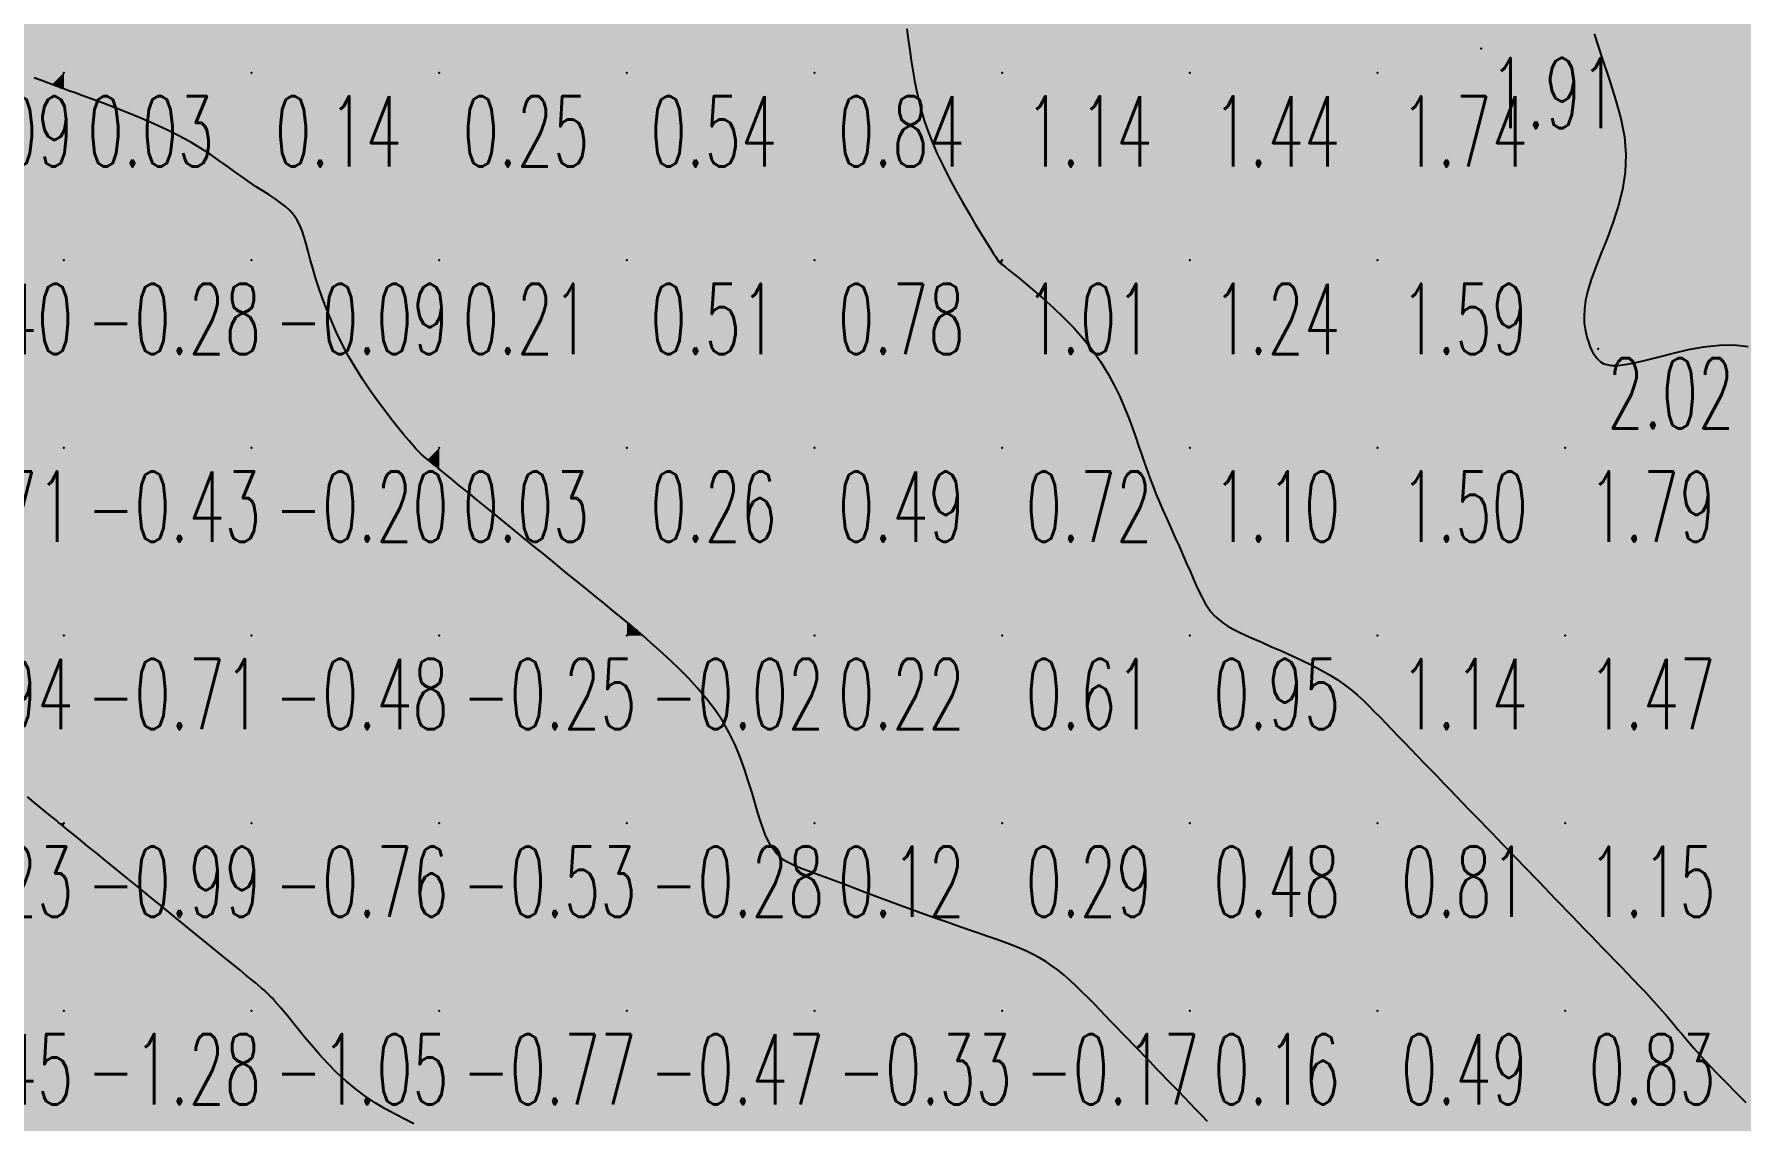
# Model space of a CAD drawing. Header units: millimetres. Extents: x 88261 to 90953, y 390274 to 392322.
# Drawn here: x 90588.7 to 90679.6, y 390471.4 to 390529.3 of the extents above; entities that cross this region are included whole.
import ezdxf
from ezdxf.enums import TextEntityAlignment as Align

# ---------------------------------------------------------------- set-up
doc = ezdxf.new("R2010")
doc.units = ezdxf.units.MM
doc.header["$LTSCALE"] = 25
doc.linetypes.add('DOT', pattern=[6.35, 0, -6.35])
for name, color, linetype in [('CN_01_00', 42, 'Continuous'), ('CN_03_00', 7, 'Continuous'), ('CN_04_00', 242, 'Continuous'), ('COTEAlt', 7, 'Continuous'), ('HSABLHUMIDE', 24, 'DOT'), ('TN_COLORIAGE', 7, 'Continuous'), ('TopoAlt', 7, 'Continuous'), ('TOPOJIS', 7, 'Continuous')]:
    doc.layers.add(name, color=color, linetype=linetype)
doc.styles.add('Romans 1.0', font='Romans.shx', dxfattribs={"width": 0.99, "height": 1})
doc.styles.add('Simplex 1.0', font='Simplex.shx', dxfattribs={"width": 0.99, "height": 2.5})
doc.styles.get("Standard").update_dxf_attribs({"font": 'times.ttf'})

# ---------------------------------------------------------------- blocks, each defined once
blk = doc.blocks.new('TCPOINT')
at = {"color": 0}
blk.add_point((0, 0), dxfattribs=at)
at = {"layer": 'TopoAlt', "style": 'Romans 1.0', "width": 0.99}
blk.add_attdef('ALT', text='', height=200, dxfattribs=at).set_placement((0.5, -0.5), align=Align.TOP_LEFT)
blk = doc.blocks.new('COTE')
at = {"color": 0}
blk.add_point((0, 0), dxfattribs=at)
at = {"layer": 'COTEAlt'}
blk.add_attdef('ALT', text='', height=3.75, dxfattribs=at).set_placement((1.25, -1.25), align=Align.TOP_LEFT)

msp = doc.modelspace()

# ---------------------------------------------------------------- hatches: boundary and pattern name
at = {"layer": 'HSABLHUMIDE', "ltscale": 2}
h = msp.add_hatch(dxfattribs=at)
h.set_pattern_fill('AR-SAND', color=41, scale=0.05, style=0)
h.set_pattern_definition([(37.5, (-0.35, -2.46), (-0.080001565, 2.447066187), [0, -1.9304, 0, -2.159, 0, -2.06375]), (7.5, (-0.35, -2.46), (2.247616416, 3.584125503), [0, -1.0414, 0, -1.7399, 0, -0.66675]), (327.5, (-1.912, -2.46), (3.954961851, 0.007185923), [0, -0.635, 0, -2.286, 0, -2.9845]), (317.5, (-1.912, -2.46), (3.817782262, 1.114646616), [0, -0.3175, 0, -1.4986, 0, -1.7145])])
h.paths.add_polyline_path([(90808.314, 390673.907), (90810.252, 390699.667), (90815.684, 390741.548), (90824.92, 390770.915), (90815.719, 390817.438), (90807.046, 390826.385), (90800.869, 390832.466), (90771.533, 390842.197), (90760.378, 390842.978), (90754.31, 390848.427), (90743.777, 390853.256), (90735.927, 390857.505), (90724.713, 390864.349), (90715.757, 390870.178), (90708.417, 390875.874), (90700.276, 390881.053), (90683.168, 390899.741), (90679.292, 390902.113), (90675.872, 390906.583), (90650.249, 390917.239), (90650.249, 390882.239), (90650.249, 390864.98), (90650.249, 390847.239), (90650.249, 390817.239), (90650.249, 390792.239), (90650.249, 390737.239), (90650.249, 390712.239), (90650.249, 390677.239), (90650.249, 390647.239), (90650.249, 390622.239), (90650.249, 390590.218), (90650.249, 390589.373), (90650.249, 390567.239), (90650.249, 390527.239), (90660.249, 390527.239), (90660.249, 390507.239), (90670.249, 390507.239), (90670.249, 390497.239), (90680.249, 390497.239), (90680.249, 390487.239), (90690.249, 390487.239), (90690.249, 390477.239), (90700.249, 390477.239), (90700.249, 390467.239), (90730.249, 390477.239), (90700.249, 390467.239), (90710.249, 390467.239), (90740.249, 390477.239), (90710.249, 390467.239), (90710.249, 390457.239), (90747.205, 390431.83), (90764.532, 390419.608), (90781.97, 390396.196), (90798.133, 390389.258), (90804.014, 390373.083), (90822.036, 390361.385), (90841.42, 390350.17), (90852.829, 390318.921), (90866.45, 390300.494), (90904.86, 390280.828), (90909.948, 390275.279), (90952.149, 390275.279), (90952.138, 390296.428), (90920.973, 390330.089), (90897.785, 390348.264), (90877.466, 390366.758), (90855.319, 390383.661), (90846.62, 390409.419), (90826.784, 390428.115), (90814.415, 390447.816), (90801.653, 390460.748), (90789.247, 390478.56), (90783.933, 390495.681), (90782.445, 390506.041), (90782.122, 390521.898), (90785.038, 390543.818), (90786.824, 390559.336), (90790.568, 390575.413), (90794.119, 390593.836), (90801.541, 390613.192), (90802.696, 390633.386)])

# ---------------------------------------------------------------- linework, layer by layer
at = {"layer": 'CN_01_00', "elevation": 2, "flags": 128}
msp.add_lwpolyline([(90671.794, 390529.317), (90672.201, 390528.051), (90672.586, 390526.888), (90672.929, 390525.808), (90673.206, 390524.793), (90673.397, 390523.822), (90673.479, 390522.875), (90673.438, 390521.938), (90673.293, 390521.013), (90673.067, 390520.11), (90672.788, 390519.237), (90672.478, 390518.403), (90672.165, 390517.617), (90671.873, 390516.887), (90671.628, 390516.222), (90671.449, 390515.628), (90671.332, 390515.102), (90671.268, 390514.638), (90671.248, 390514.233), (90671.262, 390513.88), (90671.301, 390513.574), (90671.356, 390513.31), (90671.417, 390513.083), (90671.478, 390512.888), (90671.536, 390512.719), (90671.594, 390512.573), (90671.653, 390512.445), (90671.715, 390512.331), (90671.781, 390512.226), (90671.851, 390512.127), (90671.929, 390512.027), (90672.016, 390511.926), (90672.124, 390511.829), (90672.266, 390511.743), (90672.454, 390511.678), (90672.703, 390511.64), (90673.024, 390511.637), (90673.43, 390511.678), (90673.935, 390511.771), (90674.545, 390511.917), (90675.244, 390512.099), (90676.008, 390512.295), (90676.814, 390512.479), (90677.638, 390512.63), (90678.458, 390512.724), (90679.25, 390512.738), (90679.991, 390512.648)], dxfattribs=at)
at = {"layer": 'CN_03_00', "flags": 128}
for points, elevation in [([(90635.164, 390529.587), (90635.24, 390529.013), (90635.319, 390528.449), (90635.401, 390527.896), (90635.487, 390527.355), (90635.579, 390526.823), (90635.681, 390526.297), (90635.798, 390525.77), (90635.934, 390525.238), (90636.095, 390524.695), (90636.284, 390524.135), (90636.508, 390523.553), (90636.77, 390522.944), (90637.074, 390522.305), (90637.408, 390521.649), (90637.761, 390520.991), (90638.122, 390520.347), (90638.476, 390519.733), (90638.813, 390519.165), (90639.119, 390518.658), (90639.383, 390518.228), (90639.596, 390517.886), (90639.76, 390517.625), (90639.883, 390517.434), (90639.972, 390517.301), (90640.033, 390517.214), (90640.073, 390517.163), (90640.1, 390517.134), (90640.119, 390517.118), (90640.138, 390517.103), (90640.166, 390517.079), (90640.216, 390517.039), (90640.295, 390516.974), (90640.415, 390516.876), (90640.587, 390516.736), (90640.82, 390516.546), (90641.125, 390516.297), (90641.507, 390515.984), (90641.955, 390515.61), (90642.45, 390515.182), (90642.977, 390514.706), (90643.519, 390514.189), (90644.057, 390513.638), (90644.576, 390513.058), (90645.058, 390512.456), (90645.49, 390511.838), (90645.873, 390511.214), (90646.21, 390510.592), (90646.506, 390509.979), (90646.764, 390509.384), (90646.99, 390508.816), (90647.186, 390508.284), (90647.358, 390507.795), (90647.509, 390507.355), (90647.645, 390506.955), (90647.771, 390506.586), (90647.892, 390506.235), (90648.014, 390505.892), (90648.142, 390505.545), (90648.282, 390505.183), (90648.438, 390504.796), (90648.615, 390504.374), (90648.81, 390503.924), (90649.017, 390503.454), (90649.232, 390502.971), (90649.45, 390502.484), (90649.666, 390502.002), (90649.875, 390501.533), (90650.072, 390501.084), (90650.254, 390500.663), (90650.423, 390500.271), (90650.584, 390499.907), (90650.739, 390499.571), (90650.893, 390499.261), (90651.05, 390498.977), (90651.213, 390498.719), (90651.386, 390498.486), (90651.574, 390498.277), (90651.779, 390498.086), (90652.008, 390497.91), (90652.265, 390497.743), (90652.552, 390497.579), (90652.876, 390497.414), (90653.241, 390497.242), (90653.651, 390497.058), (90654.107, 390496.858), (90654.6, 390496.643), (90655.12, 390496.416), (90655.652, 390496.177), (90656.186, 390495.929), (90656.709, 390495.674), (90657.21, 390495.414), (90657.677, 390495.15), (90658.1, 390494.885), (90658.484, 390494.618), (90658.837, 390494.346), (90659.164, 390494.069), (90659.475, 390493.786), (90659.775, 390493.494), (90660.073, 390493.193), (90660.375, 390492.881), (90660.688, 390492.557), (90661.011, 390492.223), (90661.342, 390491.88), (90661.68, 390491.529), (90662.024, 390491.174), (90662.371, 390490.814), (90662.719, 390490.453), (90663.068, 390490.092), (90663.416, 390489.732), (90663.761, 390489.375), (90664.102, 390489.021), (90664.44, 390488.672), (90664.772, 390488.327), (90665.098, 390487.99), (90665.417, 390487.659), (90665.729, 390487.337), (90666.031, 390487.023), (90666.327, 390486.717), (90666.616, 390486.418), (90666.9, 390486.124), (90667.18, 390485.834), (90667.457, 390485.546), (90667.734, 390485.26), (90668.01, 390484.974), (90668.287, 390484.687), (90668.566, 390484.398), (90668.848, 390484.106), (90669.133, 390483.811), (90669.422, 390483.512), (90669.715, 390483.208), (90670.013, 390482.9), (90670.317, 390482.585), (90670.627, 390482.264), (90670.942, 390481.937), (90671.262, 390481.606), (90671.586, 390481.271), (90671.911, 390480.933), (90672.239, 390480.594), (90672.567, 390480.255), (90672.894, 390479.916), (90673.22, 390479.578), (90673.544, 390479.241), (90673.865, 390478.906), (90674.182, 390478.571), (90674.495, 390478.238), (90674.803, 390477.904), (90675.105, 390477.571), (90675.401, 390477.238), (90675.689, 390476.905), (90675.973, 390476.572), (90676.253, 390476.24), (90676.532, 390475.908), (90676.812, 390475.577), (90677.094, 390475.247), (90677.381, 390474.919), (90677.676, 390474.592), (90677.978, 390474.267), (90678.287, 390473.944), (90678.601, 390473.622), (90678.918, 390473.301), (90679.236, 390472.981), (90679.554, 390472.662), (90679.868, 390472.344)], 1), ([(90608.899, 390471.209), (90608.409, 390471.456), (90607.898, 390471.722), (90607.372, 390472.011), (90606.84, 390472.328), (90606.307, 390472.679), (90605.783, 390473.067), (90605.273, 390473.494), (90604.781, 390473.952), (90604.312, 390474.426), (90603.869, 390474.906), (90603.456, 390475.378), (90603.076, 390475.829), (90602.734, 390476.247), (90602.433, 390476.62), (90602.176, 390476.938), (90601.957, 390477.205), (90601.772, 390477.428), (90601.614, 390477.613), (90601.477, 390477.768), (90601.357, 390477.9), (90601.246, 390478.015), (90601.139, 390478.121), (90601.031, 390478.224), (90600.913, 390478.331), (90600.78, 390478.447), (90600.624, 390478.579), (90600.439, 390478.734), (90600.217, 390478.917), (90599.951, 390479.134), (90599.634, 390479.393), (90599.262, 390479.696), (90598.838, 390480.042), (90598.368, 390480.426), (90597.857, 390480.843), (90597.311, 390481.289), (90596.735, 390481.759), (90596.135, 390482.248), (90595.518, 390482.753), (90594.888, 390483.266), (90594.258, 390483.78), (90593.64, 390484.285), (90593.044, 390484.771), (90592.483, 390485.228), (90591.969, 390485.647), (90591.514, 390486.017), (90591.13, 390486.329), (90590.825, 390486.577), (90590.592, 390486.765), (90590.42, 390486.903), (90590.301, 390486.998), (90590.223, 390487.06), (90590.176, 390487.097), (90590.149, 390487.118), (90590.133, 390487.131), (90590.117, 390487.144), (90590.091, 390487.167), (90590.044, 390487.206), (90589.967, 390487.271), (90589.848, 390487.37), (90589.678, 390487.511), (90589.446, 390487.702), (90589.142, 390487.952), (90588.76, 390488.265), (90588.307, 390488.636)], -1)]:
    msp.add_lwpolyline(points, dxfattribs=dict(at, elevation=elevation))
at = {"layer": 'CN_04_00', "flags": 128}
msp.add_lwpolyline([(90651.181, 390471.338), (90650.875, 390471.658), (90650.567, 390471.977), (90650.26, 390472.295), (90649.953, 390472.613), (90649.648, 390472.929), (90649.344, 390473.244), (90649.04, 390473.558), (90648.738, 390473.871), (90648.438, 390474.183), (90648.138, 390474.493), (90647.84, 390474.802), (90647.543, 390475.11), (90647.246, 390475.417), (90646.95, 390475.724), (90646.653, 390476.031), (90646.355, 390476.34), (90646.055, 390476.65), (90645.753, 390476.963), (90645.447, 390477.28), (90645.138, 390477.599), (90644.826, 390477.918), (90644.511, 390478.234), (90644.193, 390478.543), (90643.872, 390478.842), (90643.549, 390479.126), (90643.225, 390479.392), (90642.898, 390479.636), (90642.569, 390479.857), (90642.235, 390480.057), (90641.892, 390480.24), (90641.537, 390480.41), (90641.164, 390480.572), (90640.771, 390480.729), (90640.354, 390480.886), (90639.908, 390481.047), (90639.432, 390481.215), (90638.926, 390481.391), (90638.394, 390481.575), (90637.839, 390481.767), (90637.264, 390481.967), (90636.671, 390482.175), (90636.063, 390482.39), (90635.443, 390482.613), (90634.814, 390482.844), (90634.184, 390483.078), (90633.56, 390483.312), (90632.95, 390483.543), (90632.36, 390483.767), (90631.799, 390483.979), (90631.274, 390484.176), (90630.792, 390484.354), (90630.359, 390484.511), (90629.973, 390484.65), (90629.629, 390484.779), (90629.323, 390484.901), (90629.052, 390485.023), (90628.81, 390485.15), (90628.594, 390485.289), (90628.399, 390485.444), (90628.221, 390485.621), (90628.058, 390485.824), (90627.905, 390486.059), (90627.761, 390486.328), (90627.622, 390486.637), (90627.486, 390486.99), (90627.348, 390487.391), (90627.207, 390487.845), (90627.059, 390488.352), (90626.898, 390488.907), (90626.718, 390489.499), (90626.515, 390490.119), (90626.281, 390490.757), (90626.011, 390491.403), (90625.698, 390492.048), (90625.338, 390492.682), (90624.928, 390493.295), (90624.479, 390493.883), (90624.007, 390494.44), (90623.527, 390494.961), (90623.053, 390495.441), (90622.602, 390495.874), (90622.189, 390496.256), (90621.828, 390496.582), (90621.531, 390496.848), (90621.294, 390497.06), (90621.108, 390497.225), (90620.964, 390497.352), (90620.856, 390497.447), (90620.773, 390497.518), (90620.708, 390497.573), (90620.653, 390497.62), (90620.598, 390497.665), (90620.536, 390497.717), (90620.455, 390497.783), (90620.348, 390497.87), (90620.204, 390497.988), (90620.015, 390498.143), (90619.771, 390498.342), (90619.462, 390498.594), (90619.082, 390498.904), (90618.639, 390499.266), (90618.141, 390499.672), (90617.598, 390500.115), (90617.02, 390500.587), (90616.417, 390501.079), (90615.798, 390501.584), (90615.173, 390502.094), (90614.551, 390502.602), (90613.94, 390503.1), (90613.349, 390503.583), (90612.785, 390504.043), (90612.257, 390504.474), (90611.771, 390504.871), (90611.336, 390505.226), (90610.96, 390505.533), (90610.648, 390505.788), (90610.393, 390505.995), (90610.189, 390506.162), (90610.024, 390506.296), (90609.893, 390506.404), (90609.784, 390506.492), (90609.691, 390506.568), (90609.603, 390506.638), (90609.514, 390506.711), (90609.417, 390506.793), (90609.307, 390506.894), (90609.177, 390507.02), (90609.023, 390507.18), (90608.839, 390507.382), (90608.62, 390507.634), (90608.359, 390507.944), (90608.053, 390508.317), (90607.711, 390508.749), (90607.342, 390509.231), (90606.954, 390509.757), (90606.558, 390510.318), (90606.164, 390510.907), (90605.78, 390511.515), (90605.417, 390512.137), (90605.083, 390512.763), (90604.778, 390513.389), (90604.501, 390514.009), (90604.251, 390514.616), (90604.028, 390515.207), (90603.83, 390515.774), (90603.656, 390516.313), (90603.506, 390516.818), (90603.378, 390517.285), (90603.264, 390517.715), (90603.159, 390518.11), (90603.055, 390518.473), (90602.944, 390518.805), (90602.82, 390519.109), (90602.676, 390519.388), (90602.503, 390519.644), (90602.298, 390519.88), (90602.06, 390520.1), (90601.794, 390520.31), (90601.502, 390520.516), (90601.187, 390520.723), (90600.852, 390520.937), (90600.5, 390521.162), (90600.135, 390521.406), (90599.758, 390521.671), (90599.365, 390521.955), (90598.95, 390522.256), (90598.51, 390522.569), (90598.037, 390522.891), (90597.528, 390523.219), (90596.976, 390523.548), (90596.376, 390523.877), (90595.728, 390524.2), (90595.045, 390524.514), (90594.346, 390524.816), (90593.65, 390525.101), (90592.975, 390525.367), (90592.339, 390525.609), (90591.761, 390525.824), (90591.259, 390526.009), (90590.846, 390526.159), (90590.514, 390526.281), (90590.249, 390526.378), (90590.037, 390526.455), (90589.863, 390526.519), (90589.715, 390526.573), (90589.577, 390526.624), (90589.436, 390526.675), (90589.279, 390526.733), (90589.101, 390526.799), (90588.895, 390526.876), (90588.658, 390526.968)], dxfattribs=at)
at = {"layer": 'TN_COLORIAGE', "color": 81}
for points in [[(90587.894, 390527.239, 0.287), (90582.572, 390529.562, 0.287), (90590.249, 390527.239, 0.287), (90590.249, 390537.239, 0.287)], [(90590.249, 390537.239, 0.451), (90590.249, 390527.239, 0.451), (90600.249, 390537.239, 0.451)], [(90590.249, 390527.239, 0.451), (90600.249, 390527.239, 0.451), (90600.249, 390537.239, 0.451)], [(90600.249, 390537.239, 0.565), (90600.249, 390527.239, 0.565), (90610.249, 390537.239, 0.565)], [(90600.249, 390527.239, 0.565), (90610.249, 390527.239, 0.565), (90610.249, 390537.239, 0.565)], [(90610.249, 390537.239, 0.678), (90610.249, 390527.239, 0.678), (90620.249, 390537.239, 0.678)], [(90610.249, 390527.239, 0.678), (90620.249, 390527.239, 0.678), (90620.249, 390537.239, 0.678)], [(90620.249, 390537.239, 0.88), (90620.249, 390527.239, 0.88), (90630.249, 390537.239, 0.88)], [(90620.249, 390527.239, 0.88), (90630.249, 390527.239, 0.88), (90630.249, 390537.239, 0.88)], [(90630.249, 390527.239, 1), (90634.885, 390531.875, 1), (90630.249, 390537.239, 1), (90634.251, 390537.239, 1)], [(90634.885, 390531.875, 0.845), (90635.433, 390527.239, 0.845), (90630.249, 390527.239, 0.845)], [(90587.894, 390527.239, 0.027), (90589.618, 390526.609, 0.027), (90590.249, 390527.239, 0.027)], [(90590.249, 390526.378, 0.027), (90589.618, 390526.609, 0.027), (90590.249, 390527.239, 0.027)], [(90590.249, 390526.378, 0.14), (90596.94, 390523.931, 0.14), (90590.249, 390527.239, 0.14), (90600.249, 390527.239, 0.14)], [(90600.249, 390521.159, 0.14), (90596.94, 390523.931, 0.14), (90600.249, 390527.239, 0.14)], [(90600.249, 390521.159, 0.254), (90602.876, 390519.866, 0.254), (90600.249, 390527.239, 0.254), (90610.249, 390527.239, 0.254)], [(90603.267, 390517.239, 0.254), (90602.876, 390519.866, 0.254), (90610.249, 390517.239, 0.254), (90610.249, 390527.239, 0.254)], [(90610.249, 390517.239, 0.545), (90620.249, 390517.239, 0.545), (90620.249, 390527.239, 0.545)], [(90610.249, 390527.239, 0.545), (90610.249, 390517.239, 0.545), (90620.249, 390527.239, 0.545)], [(90620.249, 390517.239, 0.845), (90630.249, 390517.239, 0.845), (90630.249, 390527.239, 0.845)], [(90620.249, 390527.239, 0.845), (90620.249, 390517.239, 0.845), (90630.249, 390527.239, 0.845)], [(90630.249, 390517.239, 1), (90636.305, 390523.296, 1), (90630.249, 390527.239, 1), (90635.433, 390527.239, 1)], [(90636.305, 390523.296, 0.778), (90639.967, 390517.239, 0.778), (90630.249, 390517.239, 0.778)], [(90603.267, 390517.239, 0.209), (90605.095, 390512.085, 0.209), (90610.249, 390517.239, 0.209)], [(90608.857, 390507.239, 0.209), (90605.095, 390512.085, 0.209), (90610.249, 390507.239, 0.209), (90610.249, 390517.239, 0.209)], [(90610.249, 390517.239, 0.509), (90610.249, 390507.239, 0.509), (90620.249, 390517.239, 0.509)], [(90610.249, 390507.239, 0.509), (90620.249, 390507.239, 0.509), (90620.249, 390517.239, 0.509)], [(90620.249, 390517.239, 0.778), (90620.249, 390507.239, 0.778), (90630.249, 390517.239, 0.778)], [(90620.249, 390507.239, 0.778), (90630.249, 390507.239, 0.778), (90630.249, 390517.239, 0.778)], [(90630.249, 390507.239, 1), (90640.124, 390517.114, 1), (90630.249, 390517.239, 1), (90639.967, 390517.239, 1)], [(90630.249, 390507.239, 1), (90640.124, 390517.114, 1), (90640.249, 390507.239, 1), (90640.249, 390517.012, 1)], [(90645.63, 390512.62, 0.724), (90640.249, 390517.012, 0.724), (90640.249, 390507.239, 0.724)], [(90645.63, 390512.62, 0.724), (90647.58, 390507.239, 0.724), (90640.249, 390507.239, 0.724)], [(90608.857, 390507.239, 0.032), (90609.629, 390506.619, 0.032), (90610.249, 390507.239, 0.032)], [(90610.249, 390506.113, 0.032), (90609.629, 390506.619, 0.032), (90610.249, 390507.239, 0.032)], [(90610.249, 390506.113, 0.262), (90615.135, 390502.125, 0.262), (90610.249, 390507.239, 0.262), (90620.249, 390507.239, 0.262)], [(90620.249, 390497.952, 0.262), (90615.135, 390502.125, 0.262), (90620.249, 390507.239, 0.262)], [(90620.249, 390497.952, 0.493), (90620.641, 390497.632, 0.493), (90620.249, 390507.239, 0.493), (90630.249, 390507.239, 0.493)], [(90621.104, 390497.239, 0.493), (90620.641, 390497.632, 0.493), (90630.249, 390497.239, 0.493), (90630.249, 390507.239, 0.493)], [(90630.249, 390497.239, 0.724), (90640.249, 390497.239, 0.724), (90640.249, 390507.239, 0.724)], [(90630.249, 390507.239, 0.724), (90630.249, 390497.239, 0.724), (90640.249, 390507.239, 0.724)], [(90640.249, 390497.239, 1), (90648.2, 390505.191, 1), (90640.249, 390507.239, 1), (90647.58, 390507.239, 1)], [(90640.249, 390497.239, 1), (90648.2, 390505.191, 1), (90650.249, 390497.239, 1), (90650.249, 390500.772, 1)], [(90651.236, 390498.226, 0.945), (90650.249, 390500.772, 0.945), (90650.249, 390497.239, 0.945)], [(90651.236, 390498.226, 0.945), (90653.124, 390497.239, 0.945), (90650.249, 390497.239, 0.945)], [(90621.104, 390497.239, 0.215), (90625.912, 390492.903, 0.215), (90630.249, 390497.239, 0.215)], [(90627.279, 390487.239, 0.215), (90625.912, 390492.903, 0.215), (90630.249, 390487.239, 0.215), (90630.249, 390497.239, 0.215)], [(90630.249, 390497.239, 0.61), (90630.249, 390487.239, 0.61), (90640.249, 390497.239, 0.61)], [(90630.249, 390487.239, 0.61), (90640.249, 390487.239, 0.61), (90640.249, 390497.239, 0.61)], [(90640.249, 390487.239, 0.945), (90650.249, 390487.239, 0.945), (90650.249, 390497.239, 0.945)], [(90640.249, 390497.239, 0.945), (90640.249, 390487.239, 0.945), (90650.249, 390497.239, 0.945)], [(90650.249, 390487.239, 1), (90658.172, 390495.163, 1), (90650.249, 390497.239, 1), (90653.124, 390497.239, 1)], [(90650.249, 390487.239, 1), (90658.172, 390495.163, 1), (90660.249, 390487.239, 1), (90660.249, 390493.012, 1)], [(90663.085, 390490.075, 0.814), (90660.249, 390493.012, 0.814), (90660.249, 390487.239, 0.814)], [(90663.085, 390490.075, 0.814), (90665.823, 390487.239, 0.814), (90660.249, 390487.239, 0.814)], [(90627.279, 390487.239, 0.119), (90628.216, 390485.207, 0.119), (90630.249, 390487.239, 0.119)], [(90630.249, 390484.596, 0.119), (90628.216, 390485.207, 0.119), (90630.249, 390487.239, 0.119)], [(90630.249, 390484.596, 0.294), (90635.539, 390482.53, 0.294), (90630.249, 390487.239, 0.294), (90640.249, 390487.239, 0.294)], [(90640.249, 390480.962, 0.294), (90635.539, 390482.53, 0.294), (90640.249, 390487.239, 0.294)], [(90640.249, 390480.962, 0.481), (90642.913, 390479.904, 0.481), (90640.249, 390487.239, 0.481), (90650.249, 390487.239, 0.481)], [(90645.486, 390477.239, 0.481), (90642.913, 390479.904, 0.481), (90650.249, 390477.239, 0.481), (90650.249, 390487.239, 0.481)], [(90650.249, 390477.239, 0.814), (90660.249, 390477.239, 0.814), (90660.249, 390487.239, 0.814)], [(90650.249, 390487.239, 0.814), (90650.249, 390477.239, 0.814), (90660.249, 390487.239, 0.814)], [(90660.249, 390477.239, 1), (90667.997, 390484.988, 1), (90660.249, 390487.239, 1), (90665.823, 390487.239, 1)], [(90660.249, 390477.239, 1), (90667.997, 390484.988, 1), (90670.249, 390477.239, 1), (90670.249, 390482.655, 1)], [(90672.909, 390479.9, 0.826), (90670.249, 390482.655, 0.826), (90670.249, 390477.239, 0.826)], [(90672.909, 390479.9, 0.826), (90675.478, 390477.239, 0.826), (90670.249, 390477.239, 0.826)], [(90645.486, 390477.239, 0.159), (90647.826, 390474.816, 0.159), (90650.249, 390477.239, 0.159)], [(90650.249, 390472.307, 0.159), (90647.826, 390474.816, 0.159), (90650.249, 390477.239, 0.159)], [(90650.249, 390472.307, 0.492), (90652.738, 390469.729, 0.492), (90650.249, 390477.239, 0.492), (90660.249, 390477.239, 0.492)], [(90654.815, 390467.239, 0.492), (90652.738, 390469.729, 0.492), (90660.249, 390467.239, 0.492), (90660.249, 390477.239, 0.492)], [(90660.249, 390467.239, 0.826), (90670.249, 390467.239, 0.826), (90670.249, 390477.239, 0.826)], [(90660.249, 390477.239, 0.826), (90660.249, 390467.239, 0.826), (90670.249, 390477.239, 0.826)], [(90670.249, 390467.239, 1), (90677.582, 390474.572, 1), (90670.249, 390477.239, 1), (90675.478, 390477.239, 1)], [(90670.249, 390467.239, 1), (90677.582, 390474.572, 1), (90680.249, 390467.239, 1), (90680.249, 390472.024, 1)]]:
    msp.add_solid(points, dxfattribs=at)
at = {"layer": 'TN_COLORIAGE', "color": 71}
for points in [[(90635.433, 390527.239, 1.18), (90634.885, 390531.875, 1.18), (90640.249, 390527.239, 1.18), (90640.249, 390537.239, 1.18)], [(90640.249, 390537.239, 1.48), (90640.249, 390527.239, 1.48), (90650.249, 390537.239, 1.48)], [(90650.249, 390527.239, 1.144), (90650.249, 390537.239, 1.144), (90640.249, 390527.239, 1.144)], [(90635.433, 390527.239, 1.144), (90636.305, 390523.296, 1.144), (90640.249, 390527.239, 1.144)], [(90639.967, 390517.239, 1.144), (90636.305, 390523.296, 1.144), (90640.249, 390517.239, 1.144), (90640.249, 390527.239, 1.144)], [(90650.249, 390517.239, 1.006), (90650.249, 390527.239, 1.006), (90640.249, 390517.239, 1.006)], [(90640.249, 390527.239, 1.444), (90640.249, 390517.239, 1.444), (90650.249, 390527.239, 1.444)], [(90660.249, 390517.239, 1.237), (90660.249, 390527.239, 1.237), (90650.249, 390517.239, 1.237)], [(90660.249, 390527.239, 1.237), (90650.249, 390527.239, 1.237), (90650.249, 390517.239, 1.237)], [(90639.967, 390517.239, 1.006), (90640.124, 390517.114, 1.006), (90640.249, 390517.239, 1.006)], [(90640.249, 390517.012, 1.006), (90640.124, 390517.114, 1.006), (90640.249, 390517.239, 1.006)], [(90640.249, 390517.012, 1.237), (90645.63, 390512.62, 1.237), (90640.249, 390517.239, 1.237), (90650.249, 390517.239, 1.237)], [(90647.58, 390507.239, 1.237), (90645.63, 390512.62, 1.237), (90650.249, 390507.239, 1.237), (90650.249, 390517.239, 1.237)], [(90660.249, 390507.239, 1.101), (90660.249, 390517.239, 1.101), (90650.249, 390507.239, 1.101)], [(90650.249, 390517.239, 1.591), (90650.249, 390507.239, 1.591), (90660.249, 390517.239, 1.591)], [(90647.58, 390507.239, 1.101), (90648.2, 390505.191, 1.101), (90650.249, 390507.239, 1.101)], [(90650.249, 390500.772, 1.101), (90648.2, 390505.191, 1.101), (90650.249, 390507.239, 1.101)], [(90650.249, 390500.772, 1.501), (90651.236, 390498.226, 1.501), (90650.249, 390507.239, 1.501), (90660.249, 390507.239, 1.501)], [(90653.124, 390497.239, 1.501), (90651.236, 390498.226, 1.501), (90660.249, 390497.239, 1.501), (90660.249, 390507.239, 1.501)], [(90670.249, 390497.239, 1.136), (90670.249, 390507.239, 1.136), (90660.249, 390497.239, 1.136)], [(90670.249, 390507.239, 1.136), (90660.249, 390507.239, 1.136), (90660.249, 390497.239, 1.136)], [(90653.124, 390497.239, 1.136), (90658.172, 390495.163, 1.136), (90660.249, 390497.239, 1.136)], [(90660.249, 390493.012, 1.136), (90658.172, 390495.163, 1.136), (90660.249, 390497.239, 1.136)], [(90660.249, 390493.012, 1.47), (90663.085, 390490.075, 1.47), (90660.249, 390497.239, 1.47), (90670.249, 390497.239, 1.47)], [(90665.823, 390487.239, 1.47), (90663.085, 390490.075, 1.47), (90670.249, 390487.239, 1.47), (90670.249, 390497.239, 1.47)], [(90680.249, 390487.239, 1.148), (90680.249, 390497.239, 1.148), (90670.249, 390487.239, 1.148)], [(90680.249, 390497.239, 1.148), (90670.249, 390497.239, 1.148), (90670.249, 390487.239, 1.148)], [(90665.823, 390487.239, 1.148), (90667.997, 390484.988, 1.148), (90670.249, 390487.239, 1.148)], [(90670.249, 390482.655, 1.148), (90667.997, 390484.988, 1.148), (90670.249, 390487.239, 1.148)], [(90670.249, 390482.655, 1.481), (90672.909, 390479.9, 1.481), (90670.249, 390487.239, 1.481), (90680.249, 390487.239, 1.481)], [(90675.478, 390477.239, 1.481), (90672.909, 390479.9, 1.481), (90680.249, 390477.239, 1.481), (90680.249, 390487.239, 1.481)], [(90675.478, 390477.239, 1.159), (90677.582, 390474.572, 1.159), (90680.249, 390477.239, 1.159)], [(90680.249, 390472.024, 1.159), (90677.582, 390474.572, 1.159), (90680.249, 390477.239, 1.159)]]:
    msp.add_solid(points, dxfattribs=at)
at = {"layer": 'TN_COLORIAGE', "color": 91}
for points in [[(90580.249, 390517.239), (90589.618, 390526.609), (90580.249, 390527.239), (90587.894, 390527.239)], [(90580.249, 390517.239), (90589.618, 390526.609), (90590.249, 390517.239), (90590.249, 390526.378)], [(90596.94, 390523.931, -0.284), (90590.249, 390526.378, -0.284), (90590.249, 390517.239, -0.284)], [(90590.249, 390517.239), (90596.94, 390523.931), (90600.249, 390517.239), (90600.249, 390521.159)], [(90602.876, 390519.866, -0.09), (90600.249, 390521.159, -0.09), (90600.249, 390517.239, -0.09)], [(90602.876, 390519.866, -0.09), (90603.267, 390517.239, -0.09), (90600.249, 390517.239, -0.09)], [(90580.249, 390507.239, -0.284), (90590.249, 390507.239, -0.284), (90590.249, 390517.239, -0.284)], [(90580.249, 390517.239, -0.284), (90580.249, 390507.239, -0.284), (90590.249, 390517.239, -0.284)], [(90590.249, 390517.239, -0.09), (90590.249, 390507.239, -0.09), (90600.249, 390517.239, -0.09)], [(90590.249, 390507.239, -0.09), (90600.249, 390507.239, -0.09), (90600.249, 390517.239, -0.09)], [(90600.249, 390507.239), (90605.095, 390512.085), (90600.249, 390517.239), (90603.267, 390517.239)], [(90605.095, 390512.085, -0.197), (90608.857, 390507.239, -0.197), (90600.249, 390507.239, -0.197)], [(90580.249, 390497.239, -0.426), (90590.249, 390497.239, -0.426), (90590.249, 390507.239, -0.426)], [(90580.249, 390507.239, -0.426), (90580.249, 390497.239, -0.426), (90590.249, 390507.239, -0.426)], [(90590.249, 390507.239, -0.197), (90590.249, 390497.239, -0.197), (90600.249, 390507.239, -0.197)], [(90590.249, 390497.239, -0.197), (90600.249, 390497.239, -0.197), (90600.249, 390507.239, -0.197)], [(90600.249, 390497.239), (90609.629, 390506.619), (90600.249, 390507.239), (90608.857, 390507.239)], [(90600.249, 390497.239), (90609.629, 390506.619), (90610.249, 390497.239), (90610.249, 390506.113)], [(90615.135, 390502.125, -0.251), (90610.249, 390506.113, -0.251), (90610.249, 390497.239, -0.251)], [(90610.249, 390497.239), (90615.135, 390502.125), (90620.249, 390497.239), (90620.249, 390497.952)], [(90620.641, 390497.632, -0.02), (90620.249, 390497.952, -0.02), (90620.249, 390497.239, -0.02)], [(90620.641, 390497.632, -0.02), (90621.104, 390497.239, -0.02), (90620.249, 390497.239, -0.02)], [(90580.249, 390495.214, -0.712), (90584.64, 390491.63, -0.712), (90580.249, 390497.239, -0.712), (90590.249, 390497.239, -0.712)], [(90590.02, 390487.239, -0.712), (90584.64, 390491.63, -0.712), (90590.249, 390487.239, -0.712), (90590.249, 390497.239, -0.712)], [(90590.249, 390487.239, -0.481), (90600.249, 390487.239, -0.481), (90600.249, 390497.239, -0.481)], [(90590.249, 390497.239, -0.481), (90590.249, 390487.239, -0.481), (90600.249, 390497.239, -0.481)], [(90600.249, 390487.239, -0.251), (90610.249, 390487.239, -0.251), (90610.249, 390497.239, -0.251)], [(90600.249, 390497.239, -0.251), (90600.249, 390487.239, -0.251), (90610.249, 390497.239, -0.251)], [(90610.249, 390497.239, -0.02), (90610.249, 390487.239, -0.02), (90620.249, 390497.239, -0.02)], [(90610.249, 390487.239, -0.02), (90620.249, 390487.239, -0.02), (90620.249, 390497.239, -0.02)], [(90620.249, 390487.239), (90625.912, 390492.903), (90620.249, 390497.239), (90621.104, 390497.239)], [(90625.912, 390492.903, -0.281), (90627.279, 390487.239, -0.281), (90620.249, 390487.239, -0.281)], [(90590.02, 390487.239, -0.995), (90590.133, 390487.123, -0.995), (90590.249, 390487.239, -0.995)], [(90590.249, 390487.053, -0.995), (90590.133, 390487.123, -0.995), (90590.249, 390487.239, -0.995)], [(90590.249, 390487.053, -0.764), (90595.652, 390482.643, -0.764), (90590.249, 390487.239, -0.764), (90600.249, 390487.239, -0.764)], [(90600.249, 390478.891, -0.764), (90595.652, 390482.643, -0.764), (90600.249, 390487.239, -0.764)], [(90600.249, 390478.891, -0.533), (90601.158, 390478.149, -0.533), (90600.249, 390487.239, -0.533), (90610.249, 390487.239, -0.533)], [(90601.954, 390477.239, -0.533), (90601.158, 390478.149, -0.533), (90610.249, 390477.239, -0.533), (90610.249, 390487.239, -0.533)], [(90610.249, 390477.239, -0.281), (90620.249, 390477.239, -0.281), (90620.249, 390487.239, -0.281)], [(90610.249, 390487.239, -0.281), (90610.249, 390477.239, -0.281), (90620.249, 390487.239, -0.281)], [(90620.249, 390477.239), (90628.216, 390485.207), (90620.249, 390487.239), (90627.279, 390487.239)], [(90620.249, 390477.239), (90628.216, 390485.207), (90630.249, 390477.239), (90630.249, 390484.596)], [(90635.539, 390482.53, -0.331), (90630.249, 390484.596, -0.331), (90630.249, 390477.239, -0.331)], [(90630.249, 390477.239), (90635.539, 390482.53), (90640.249, 390477.239), (90640.249, 390480.962)], [(90642.913, 390479.904, -0.175), (90640.249, 390480.962, -0.175), (90640.249, 390477.239, -0.175)], [(90642.913, 390479.904, -0.175), (90645.486, 390477.239, -0.175), (90640.249, 390477.239, -0.175)], [(90601.954, 390477.239, -0.773), (90605.623, 390472.614, -0.773), (90610.249, 390477.239, -0.773)], [(90610.249, 390470.705, -0.773), (90605.623, 390472.614, -0.773), (90610.249, 390477.239, -0.773)], [(90610.249, 390470.705, -0.466), (90612.088, 390469.079, -0.466), (90610.249, 390477.239, -0.466), (90620.249, 390477.239, -0.466)], [(90617.794, 390467.239, -0.466), (90612.088, 390469.079, -0.466), (90620.249, 390467.239, -0.466), (90620.249, 390477.239, -0.466)], [(90620.249, 390477.239, -0.331), (90620.249, 390467.239, -0.331), (90630.249, 390477.239, -0.331)], [(90620.249, 390467.239, -0.331), (90630.249, 390467.239, -0.331), (90630.249, 390477.239, -0.331)], [(90630.249, 390477.239, -0.175), (90630.249, 390467.239, -0.175), (90640.249, 390477.239, -0.175)], [(90630.249, 390467.239, -0.175), (90640.249, 390467.239, -0.175), (90640.249, 390477.239, -0.175)], [(90640.249, 390467.239), (90647.826, 390474.816), (90640.249, 390477.239), (90645.486, 390477.239)], [(90640.249, 390467.239), (90647.826, 390474.816), (90650.249, 390467.239), (90650.249, 390472.307)], [(90652.738, 390469.729, -0.163), (90650.249, 390472.307, -0.163), (90650.249, 390467.239, -0.163)]]:
    msp.add_solid(points, dxfattribs=at)
at = {"layer": 'TN_COLORIAGE', "color": 101}
for points in [[(90584.64, 390491.63, -1.225), (90590.02, 390487.239, -1.225), (90580.249, 390487.239, -1.225)], [(90580.249, 390477.239, -1), (90590.133, 390487.123, -1), (90580.249, 390487.239, -1), (90590.02, 390487.239, -1)], [(90580.249, 390477.239, -1), (90590.133, 390487.123, -1), (90590.249, 390477.239, -1), (90590.249, 390487.053, -1)], [(90595.652, 390482.643, -1.277), (90590.249, 390487.053, -1.277), (90590.249, 390477.239, -1.277)], [(90590.249, 390477.239, -1), (90595.652, 390482.643, -1), (90600.249, 390477.239, -1), (90600.249, 390478.891, -1)], [(90601.158, 390478.149, -1.047), (90600.249, 390478.891, -1.047), (90600.249, 390477.239, -1.047)], [(90601.158, 390478.149, -1.047), (90601.954, 390477.239, -1.047), (90600.249, 390477.239, -1.047)], [(90580.249, 390477.239, -1.277), (90580.249, 390467.239, -1.277), (90590.249, 390477.239, -1.277)], [(90580.249, 390467.239, -1.277), (90590.249, 390467.239, -1.277), (90590.249, 390477.239, -1.277)], [(90590.249, 390467.239, -1.047), (90600.249, 390467.239, -1.047), (90600.249, 390477.239, -1.047)], [(90590.249, 390477.239, -1.047), (90590.249, 390467.239, -1.047), (90600.249, 390477.239, -1.047)], [(90600.249, 390467.239, -1), (90605.623, 390472.614, -1), (90600.249, 390477.239, -1), (90601.954, 390477.239, -1)], [(90600.249, 390467.239, -1), (90605.623, 390472.614, -1), (90610.249, 390467.239, -1), (90610.249, 390470.705, -1)]]:
    msp.add_solid(points, dxfattribs=at)

# ---------------------------------------------------------------- block references
at = {"layer": 'COTEAlt'}
ref = msp.add_blockref('COTE', (90580.249, 390527.239), dxfattribs=at)
ref.add_attrib('ALT', '-0.09', dxfattribs={"height": 3.75, "style": 'Simplex 1.0', "width": 0.6}).set_placement((90581.499, 390525.989), align=Align.TOP_LEFT)
ref = msp.add_blockref('COTE', (90590.249, 390527.239), dxfattribs=at)
ref.add_attrib('ALT', '0.03', dxfattribs={"height": 3.75, "style": 'Simplex 1.0', "width": 0.6}).set_placement((90591.499, 390525.989), align=Align.TOP_LEFT)
ref = msp.add_blockref('COTE', (90600.249, 390527.239), dxfattribs=at)
ref.add_attrib('ALT', '0.14', dxfattribs={"height": 3.75, "style": 'Simplex 1.0', "width": 0.6}).set_placement((90601.499, 390525.989), align=Align.TOP_LEFT)
ref = msp.add_blockref('COTE', (90610.249, 390527.239), dxfattribs=at)
ref.add_attrib('ALT', '0.25', dxfattribs={"height": 3.75, "style": 'Simplex 1.0', "width": 0.6}).set_placement((90611.499, 390525.989), align=Align.TOP_LEFT)
ref = msp.add_blockref('COTE', (90620.249, 390527.239), dxfattribs=at)
ref.add_attrib('ALT', '0.54', dxfattribs={"height": 3.75, "style": 'Simplex 1.0', "width": 0.6}).set_placement((90621.499, 390525.989), align=Align.TOP_LEFT)
ref = msp.add_blockref('COTE', (90630.249, 390527.239), dxfattribs=at)
ref.add_attrib('ALT', '0.84', dxfattribs={"height": 3.75, "style": 'Simplex 1.0', "width": 0.6}).set_placement((90631.499, 390525.989), align=Align.TOP_LEFT)
ref = msp.add_blockref('COTE', (90640.249, 390527.239), dxfattribs=at)
ref.add_attrib('ALT', '1.14', dxfattribs={"height": 3.75, "style": 'Simplex 1.0', "width": 0.6}).set_placement((90641.499, 390525.989), align=Align.TOP_LEFT)
ref = msp.add_blockref('COTE', (90650.249, 390527.239), dxfattribs=at)
ref.add_attrib('ALT', '1.44', dxfattribs={"height": 3.75, "style": 'Simplex 1.0', "width": 0.6}).set_placement((90651.499, 390525.989), align=Align.TOP_LEFT)
ref = msp.add_blockref('COTE', (90660.249, 390527.239), dxfattribs=at)
ref.add_attrib('ALT', '1.74', dxfattribs={"height": 3.75, "style": 'Simplex 1.0', "width": 0.6}).set_placement((90661.499, 390525.989), align=Align.TOP_LEFT)
ref = msp.add_blockref('COTE', (90580.249, 390517.239), dxfattribs=at)
ref.add_attrib('ALT', '-0.40', dxfattribs={"height": 3.75, "style": 'Simplex 1.0', "width": 0.6}).set_placement((90581.499, 390515.989), align=Align.TOP_LEFT)
ref = msp.add_blockref('COTE', (90590.249, 390517.239), dxfattribs=at)
ref.add_attrib('ALT', '-0.28', dxfattribs={"height": 3.75, "style": 'Simplex 1.0', "width": 0.6}).set_placement((90591.499, 390515.989), align=Align.TOP_LEFT)
ref = msp.add_blockref('COTE', (90600.249, 390517.239), dxfattribs=at)
ref.add_attrib('ALT', '-0.09', dxfattribs={"height": 3.75, "style": 'Simplex 1.0', "width": 0.6}).set_placement((90601.499, 390515.989), align=Align.TOP_LEFT)
ref = msp.add_blockref('COTE', (90610.249, 390517.239), dxfattribs=at)
ref.add_attrib('ALT', '0.21', dxfattribs={"height": 3.75, "style": 'Simplex 1.0', "width": 0.6}).set_placement((90611.499, 390515.989), align=Align.TOP_LEFT)
ref = msp.add_blockref('COTE', (90620.249, 390517.239), dxfattribs=at)
ref.add_attrib('ALT', '0.51', dxfattribs={"height": 3.75, "style": 'Simplex 1.0', "width": 0.6}).set_placement((90621.499, 390515.989), align=Align.TOP_LEFT)
ref = msp.add_blockref('COTE', (90630.249, 390517.239), dxfattribs=at)
ref.add_attrib('ALT', '0.78', dxfattribs={"height": 3.75, "style": 'Simplex 1.0', "width": 0.6}).set_placement((90631.499, 390515.989), align=Align.TOP_LEFT)
ref = msp.add_blockref('COTE', (90640.249, 390517.239), dxfattribs=at)
ref.add_attrib('ALT', '1.01', dxfattribs={"height": 3.75, "style": 'Simplex 1.0', "width": 0.6}).set_placement((90641.499, 390515.989), align=Align.TOP_LEFT)
ref = msp.add_blockref('COTE', (90650.249, 390517.239), dxfattribs=at)
ref.add_attrib('ALT', '1.24', dxfattribs={"height": 3.75, "style": 'Simplex 1.0', "width": 0.6}).set_placement((90651.499, 390515.989), align=Align.TOP_LEFT)
ref = msp.add_blockref('COTE', (90660.249, 390517.239), dxfattribs=at)
ref.add_attrib('ALT', '1.59', dxfattribs={"height": 3.75, "style": 'Simplex 1.0', "width": 0.6}).set_placement((90661.499, 390515.989), align=Align.TOP_LEFT)
ref = msp.add_blockref('COTE', (90580.249, 390507.239), dxfattribs=at)
ref.add_attrib('ALT', '-0.71', dxfattribs={"height": 3.75, "style": 'Simplex 1.0', "width": 0.6}).set_placement((90581.499, 390505.989), align=Align.TOP_LEFT)
ref = msp.add_blockref('COTE', (90590.249, 390507.239), dxfattribs=at)
ref.add_attrib('ALT', '-0.43', dxfattribs={"height": 3.75, "style": 'Simplex 1.0', "width": 0.6}).set_placement((90591.499, 390505.989), align=Align.TOP_LEFT)
ref = msp.add_blockref('COTE', (90600.249, 390507.239), dxfattribs=at)
ref.add_attrib('ALT', '-0.20', dxfattribs={"height": 3.75, "style": 'Simplex 1.0', "width": 0.6}).set_placement((90601.499, 390505.989), align=Align.TOP_LEFT)
ref = msp.add_blockref('COTE', (90610.249, 390507.239), dxfattribs=at)
ref.add_attrib('ALT', '0.03', dxfattribs={"height": 3.75, "style": 'Simplex 1.0', "width": 0.6}).set_placement((90611.499, 390505.989), align=Align.TOP_LEFT)
ref = msp.add_blockref('COTE', (90620.249, 390507.239), dxfattribs=at)
ref.add_attrib('ALT', '0.26', dxfattribs={"height": 3.75, "style": 'Simplex 1.0', "width": 0.6}).set_placement((90621.499, 390505.989), align=Align.TOP_LEFT)
ref = msp.add_blockref('COTE', (90630.249, 390507.239), dxfattribs=at)
ref.add_attrib('ALT', '0.49', dxfattribs={"height": 3.75, "style": 'Simplex 1.0', "width": 0.6}).set_placement((90631.499, 390505.989), align=Align.TOP_LEFT)
ref = msp.add_blockref('COTE', (90640.249, 390507.239), dxfattribs=at)
ref.add_attrib('ALT', '0.72', dxfattribs={"height": 3.75, "style": 'Simplex 1.0', "width": 0.6}).set_placement((90641.499, 390505.989), align=Align.TOP_LEFT)
ref = msp.add_blockref('COTE', (90650.249, 390507.239), dxfattribs=at)
ref.add_attrib('ALT', '1.10', dxfattribs={"height": 3.75, "style": 'Simplex 1.0', "width": 0.6}).set_placement((90651.499, 390505.989), align=Align.TOP_LEFT)
ref = msp.add_blockref('COTE', (90660.249, 390507.239), dxfattribs=at)
ref.add_attrib('ALT', '1.50', dxfattribs={"height": 3.75, "style": 'Simplex 1.0', "width": 0.6}).set_placement((90661.499, 390505.989), align=Align.TOP_LEFT)
ref = msp.add_blockref('COTE', (90670.249, 390507.239), dxfattribs=at)
ref.add_attrib('ALT', '1.79', dxfattribs={"height": 3.75, "style": 'Simplex 1.0', "width": 0.6}).set_placement((90671.499, 390505.989), align=Align.TOP_LEFT)
ref = msp.add_blockref('COTE', (90580.249, 390497.239), dxfattribs=at)
ref.add_attrib('ALT', '-0.94', dxfattribs={"height": 3.75, "style": 'Simplex 1.0', "width": 0.6}).set_placement((90581.499, 390495.989), align=Align.TOP_LEFT)
ref = msp.add_blockref('COTE', (90590.249, 390497.239), dxfattribs=at)
ref.add_attrib('ALT', '-0.71', dxfattribs={"height": 3.75, "style": 'Simplex 1.0', "width": 0.6}).set_placement((90591.499, 390495.989), align=Align.TOP_LEFT)
ref = msp.add_blockref('COTE', (90600.249, 390497.239), dxfattribs=at)
ref.add_attrib('ALT', '-0.48', dxfattribs={"height": 3.75, "style": 'Simplex 1.0', "width": 0.6}).set_placement((90601.499, 390495.989), align=Align.TOP_LEFT)
ref = msp.add_blockref('COTE', (90610.249, 390497.239), dxfattribs=at)
ref.add_attrib('ALT', '-0.25', dxfattribs={"height": 3.75, "style": 'Simplex 1.0', "width": 0.6}).set_placement((90611.499, 390495.989), align=Align.TOP_LEFT)
ref = msp.add_blockref('COTE', (90620.249, 390497.239), dxfattribs=at)
ref.add_attrib('ALT', '-0.02', dxfattribs={"height": 3.75, "style": 'Simplex 1.0', "width": 0.6}).set_placement((90621.499, 390495.989), align=Align.TOP_LEFT)
ref = msp.add_blockref('COTE', (90630.249, 390497.239), dxfattribs=at)
ref.add_attrib('ALT', '0.22', dxfattribs={"height": 3.75, "style": 'Simplex 1.0', "width": 0.6}).set_placement((90631.499, 390495.989), align=Align.TOP_LEFT)
ref = msp.add_blockref('COTE', (90640.249, 390497.239), dxfattribs=at)
ref.add_attrib('ALT', '0.61', dxfattribs={"height": 3.75, "style": 'Simplex 1.0', "width": 0.6}).set_placement((90641.499, 390495.989), align=Align.TOP_LEFT)
ref = msp.add_blockref('COTE', (90650.249, 390497.239), dxfattribs=at)
ref.add_attrib('ALT', '0.95', dxfattribs={"height": 3.75, "style": 'Simplex 1.0', "width": 0.6}).set_placement((90651.499, 390495.989), align=Align.TOP_LEFT)
ref = msp.add_blockref('COTE', (90660.249, 390497.239), dxfattribs=at)
ref.add_attrib('ALT', '1.14', dxfattribs={"height": 3.75, "style": 'Simplex 1.0', "width": 0.6}).set_placement((90661.499, 390495.989), align=Align.TOP_LEFT)
ref = msp.add_blockref('COTE', (90670.249, 390497.239), dxfattribs=at)
ref.add_attrib('ALT', '1.47', dxfattribs={"height": 3.75, "style": 'Simplex 1.0', "width": 0.6}).set_placement((90671.499, 390495.989), align=Align.TOP_LEFT)
ref = msp.add_blockref('COTE', (90580.249, 390487.239), dxfattribs=at)
ref.add_attrib('ALT', '-1.23', dxfattribs={"height": 3.75, "style": 'Simplex 1.0', "width": 0.6}).set_placement((90581.499, 390485.989), align=Align.TOP_LEFT)
ref = msp.add_blockref('COTE', (90590.249, 390487.239), dxfattribs=at)
ref.add_attrib('ALT', '-0.99', dxfattribs={"height": 3.75, "style": 'Simplex 1.0', "width": 0.6}).set_placement((90591.499, 390485.989), align=Align.TOP_LEFT)
ref = msp.add_blockref('COTE', (90600.249, 390487.239), dxfattribs=at)
ref.add_attrib('ALT', '-0.76', dxfattribs={"height": 3.75, "style": 'Simplex 1.0', "width": 0.6}).set_placement((90601.499, 390485.989), align=Align.TOP_LEFT)
ref = msp.add_blockref('COTE', (90610.249, 390487.239), dxfattribs=at)
ref.add_attrib('ALT', '-0.53', dxfattribs={"height": 3.75, "style": 'Simplex 1.0', "width": 0.6}).set_placement((90611.499, 390485.989), align=Align.TOP_LEFT)
ref = msp.add_blockref('COTE', (90620.249, 390487.239), dxfattribs=at)
ref.add_attrib('ALT', '-0.28', dxfattribs={"height": 3.75, "style": 'Simplex 1.0', "width": 0.6}).set_placement((90621.499, 390485.989), align=Align.TOP_LEFT)
ref = msp.add_blockref('COTE', (90630.249, 390487.239), dxfattribs=at)
ref.add_attrib('ALT', '0.12', dxfattribs={"height": 3.75, "style": 'Simplex 1.0', "width": 0.6}).set_placement((90631.499, 390485.989), align=Align.TOP_LEFT)
ref = msp.add_blockref('COTE', (90640.249, 390487.239), dxfattribs=at)
ref.add_attrib('ALT', '0.29', dxfattribs={"height": 3.75, "style": 'Simplex 1.0', "width": 0.6}).set_placement((90641.499, 390485.989), align=Align.TOP_LEFT)
ref = msp.add_blockref('COTE', (90650.249, 390487.239), dxfattribs=at)
ref.add_attrib('ALT', '0.48', dxfattribs={"height": 3.75, "style": 'Simplex 1.0', "width": 0.6}).set_placement((90651.499, 390485.989), align=Align.TOP_LEFT)
ref = msp.add_blockref('COTE', (90660.249, 390487.239), dxfattribs=at)
ref.add_attrib('ALT', '0.81', dxfattribs={"height": 3.75, "style": 'Simplex 1.0', "width": 0.6}).set_placement((90661.499, 390485.989), align=Align.TOP_LEFT)
ref = msp.add_blockref('COTE', (90670.249, 390487.239), dxfattribs=at)
ref.add_attrib('ALT', '1.15', dxfattribs={"height": 3.75, "style": 'Simplex 1.0', "width": 0.6}).set_placement((90671.499, 390485.989), align=Align.TOP_LEFT)
ref = msp.add_blockref('COTE', (90580.249, 390477.239), dxfattribs=at)
ref.add_attrib('ALT', '-1.45', dxfattribs={"height": 3.75, "style": 'Simplex 1.0', "width": 0.6}).set_placement((90581.499, 390475.989), align=Align.TOP_LEFT)
ref = msp.add_blockref('COTE', (90590.249, 390477.239), dxfattribs=at)
ref.add_attrib('ALT', '-1.28', dxfattribs={"height": 3.75, "style": 'Simplex 1.0', "width": 0.6}).set_placement((90591.499, 390475.989), align=Align.TOP_LEFT)
ref = msp.add_blockref('COTE', (90600.249, 390477.239), dxfattribs=at)
ref.add_attrib('ALT', '-1.05', dxfattribs={"height": 3.75, "style": 'Simplex 1.0', "width": 0.6}).set_placement((90601.499, 390475.989), align=Align.TOP_LEFT)
ref = msp.add_blockref('COTE', (90610.249, 390477.239), dxfattribs=at)
ref.add_attrib('ALT', '-0.77', dxfattribs={"height": 3.75, "style": 'Simplex 1.0', "width": 0.6}).set_placement((90611.499, 390475.989), align=Align.TOP_LEFT)
ref = msp.add_blockref('COTE', (90620.249, 390477.239), dxfattribs=at)
ref.add_attrib('ALT', '-0.47', dxfattribs={"height": 3.75, "style": 'Simplex 1.0', "width": 0.6}).set_placement((90621.499, 390475.989), align=Align.TOP_LEFT)
ref = msp.add_blockref('COTE', (90630.249, 390477.239), dxfattribs=at)
ref.add_attrib('ALT', '-0.33', dxfattribs={"height": 3.75, "style": 'Simplex 1.0', "width": 0.6}).set_placement((90631.499, 390475.989), align=Align.TOP_LEFT)
ref = msp.add_blockref('COTE', (90640.249, 390477.239), dxfattribs=at)
ref.add_attrib('ALT', '-0.17', dxfattribs={"height": 3.75, "style": 'Simplex 1.0', "width": 0.6}).set_placement((90641.499, 390475.989), align=Align.TOP_LEFT)
ref = msp.add_blockref('COTE', (90650.249, 390477.239), dxfattribs=at)
ref.add_attrib('ALT', '0.16', dxfattribs={"height": 3.75, "style": 'Simplex 1.0', "width": 0.6}).set_placement((90651.499, 390475.989), align=Align.TOP_LEFT)
ref = msp.add_blockref('COTE', (90660.249, 390477.239), dxfattribs=at)
ref.add_attrib('ALT', '0.49', dxfattribs={"height": 3.75, "style": 'Simplex 1.0', "width": 0.6}).set_placement((90661.499, 390475.989), align=Align.TOP_LEFT)
ref = msp.add_blockref('COTE', (90670.249, 390477.239), dxfattribs=at)
ref.add_attrib('ALT', '0.83', dxfattribs={"height": 3.75, "style": 'Simplex 1.0', "width": 0.6}).set_placement((90671.499, 390475.989), align=Align.TOP_LEFT)
at = {"layer": 'TOPOJIS'}
ref = msp.add_blockref('TCPOINT', (90665.761, 390528.531, 1.914), dxfattribs=at)
ref.add_attrib('ALT', '1.91', dxfattribs={"layer": 'TopoAlt', "height": 3.75, "style": 'Romans 1.0', "width": 0.6}).set_placement((90666.261, 390528.031, 1.914), align=Align.TOP_LEFT)
ref = msp.add_blockref('TCPOINT', (90671.996, 390512.529, 2.02), dxfattribs=at)
ref.add_attrib('ALT', '2.02', dxfattribs={"layer": 'TopoAlt', "height": 3.75, "style": 'Romans 1.0', "width": 0.6}).set_placement((90672.496, 390512.029, 2.02), align=Align.TOP_LEFT)

doc.saveas('drawing.dxf')
